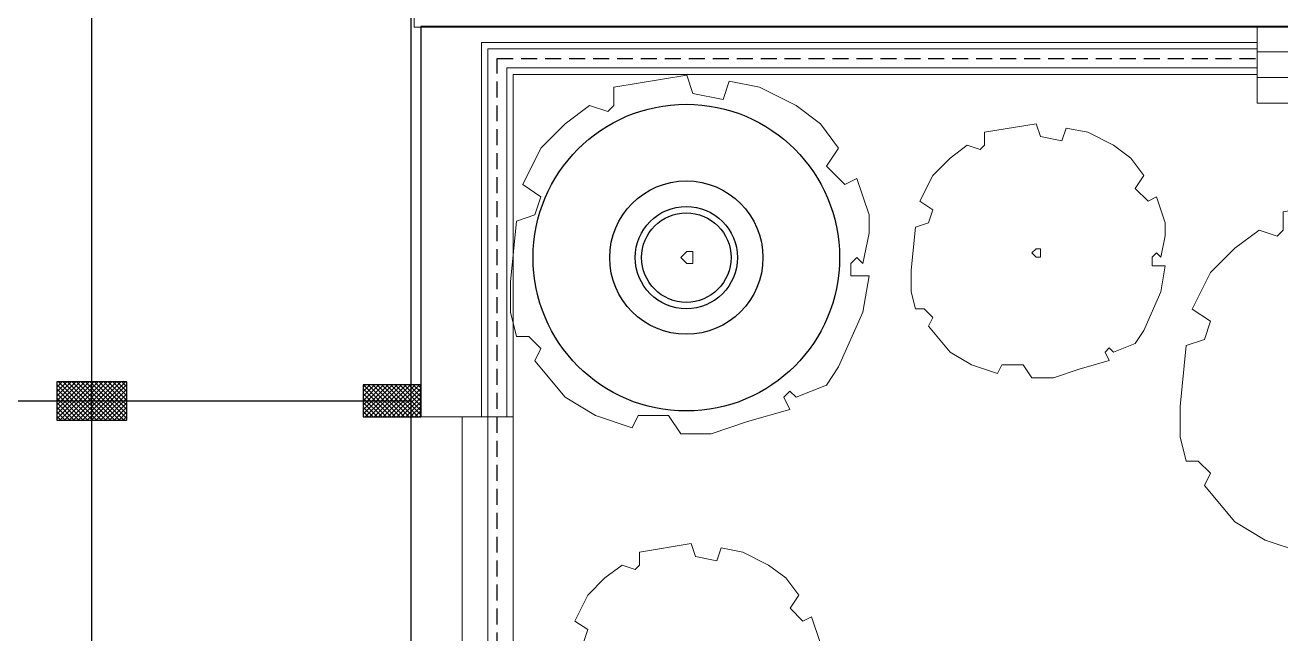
# Model space of a CAD drawing. Header units: millimetres. Extents: x -108 to 357, y -17 to 192.
# Drawn here: x 30.5 to 50.17, y 30.55 to 40.08 of the extents above; entities that cross this region are included whole.
import ezdxf

# ---------------------------------------------------------------- set-up
doc = ezdxf.new("R2010")
doc.units = ezdxf.units.MM
doc.linetypes.add('$0$HIDDEN', pattern=[0.375, 0.25, -0.125])
for name, color, linetype, lineweight in [('ars', 11, 'Continuous', 0), ('KOL', 1, 'Continuous', 30), ('lan', 7, 'Continuous', 15), ('POHON', 62, 'Continuous', 5), ('SANITAIR', 15, 'Continuous', 9)]:
    doc.layers.add(name, color=color, linetype=linetype, lineweight=lineweight)
doc.layers.add('as', color=1, linetype='Continuous', plot=False)
doc.layers.add('POLYLINE TPAK', color=4, linetype='Continuous', lineweight=20, plot=False)

# ---------------------------------------------------------------- blocks, each defined once
blk = doc.blocks.new('k1')
at = {"layer": 'ars'}
h = blk.add_hatch(dxfattribs=at)
h.set_pattern_fill('_USER', color=256, scale=0.05, angle=45, double=1, pattern_type=0)
h.set_pattern_definition([(45, (0, -5), (-0.03535534, 0.03535534), []), (135, (0, -5), (-0.03535534, -0.03535534), [])])
h.paths.add_polyline_path([(-0.3, -0.55), (0.3, -0.55), (0.3, 0.55), (-0.3, 0.55)])
at = {"layer": 'KOL'}
blk.add_lwpolyline([(-0.3, -0.55), (0.3, -0.55), (0.3, 0.55), (-0.3, 0.55)], close=True, dxfattribs=at)
blk = doc.blocks.new('k3')
at = {"layer": 'ars'}
h = blk.add_hatch(dxfattribs=at)
h.set_pattern_fill('_USER', color=256, scale=0.05, angle=45, double=1, pattern_type=0)
h.set_pattern_definition([(45, (0, -5.05), (-0.03535534, 0.03535534), []), (135, (0, -5.05), (-0.03535534, -0.03535534), [])])
h.paths.add_polyline_path([(-0.25, -0.45), (0.25, -0.45), (0.25, 0.45), (-0.25, 0.45)])
at = {"layer": 'KOL'}
blk.add_lwpolyline([(-0.25, -0.45), (0.25, -0.45), (0.25, 0.45), (-0.25, 0.45)], close=True, dxfattribs=at)
blk = doc.blocks.new('PHN-1')
at = {"linetype": 'Continuous'}
for points in [[(886.643, -157.758), (886.912, -158.365), (886.98, -158.77), (886.777, -158.77), (886.777, -158.905), (886.845, -158.972), (886.912, -158.905), (886.98, -159.242), (886.98, -159.444), (886.845, -159.848), (886.71, -159.781), (886.508, -159.983), (886.643, -160.185), (886.44, -160.455), (886.171, -160.657), (885.766, -160.86), (885.429, -160.927), (885.362, -160.725), (885.025, -160.792), (884.957, -160.994), (884.148, -160.86), (884.148, -160.657), (884.081, -160.59), (883.878, -160.657), (883.609, -160.455), (883.339, -160.185), (883.137, -159.781), (883.339, -159.646), (883.272, -159.444), (883.069, -159.376), (883.002, -158.702), (883.002, -158.365), (883.069, -158.096), (883.204, -158.096), (883.339, -157.961), (883.272, -157.826), (883.609, -157.421), (883.946, -157.219), (884.35, -157.084), (884.418, -157.219), (884.755, -157.219), (884.89, -157.017), (885.227, -157.017), (885.631, -157.152), (886.103, -157.287), (886.036, -157.421), (886.103, -157.489), (886.171, -157.421), (886.508, -157.556), (886.643, -157.758)], [(884.89, -158.972), (884.89, -158.972), (884.957, -158.905), (885.025, -158.905), (885.025, -158.972), (885.025, -159.039), (885.025, -159.039), (884.957, -159.039), (884.89, -158.972)]]:
    blk.add_lwpolyline(points, dxfattribs=at)
blk = doc.blocks.new('A-DAS')
blk.add_lwpolyline([(38.15, 42.71), (6.1, 42.71), (6.1, 36.6)])
for radius in [2.4, 1.2, 0.8, 0.7]:
    blk.add_circle((10.26, 39.092), radius)
at = {"layer": 'as'}
for p, q in [((0.95, 15.75), (0.95, 45.55)), ((5.95, 18.25), (5.95, 43.05)), ((-7.15, 36.85), (5.95, 36.85))]:
    blk.add_line(p, q, dxfattribs=at)
at = {"layer": 'as', "linetype": '$0$HIDDEN'}
for p, q in [((7.3, 19.1), (7.3, 42.21)), ((7.3, 42.21), (19.2, 42.21))]:
    blk.add_line(p, q, dxfattribs=at)
at = {"layer": 'lan'}
for p, q in [((19.2, 42.71), (19.2, 41.51)), ((19.2, 42.31), (29.2, 42.31)), ((19.2, 41.91), (29.2, 41.91)), ((29.2, 41.51), (19.2, 41.51)), ((6.75, 24.7), (6.75, 36.6)), ((7.15, 24.7), (7.15, 36.6)), ((7.55, 24.7), (7.55, 36.6))]:
    blk.add_line(p, q, dxfattribs=at)
blk.add_lwpolyline([(6.1, 36.6), (7.55, 36.6)], dxfattribs=at)
at = {"layer": 'POLYLINE TPAK', "color": 3}
for points in [[(-25.35, 2.45), (24.15, 2.45), (24.15, 0.544), (30.45, 0.544), (30.45, 2.45), (36.9, 2.45), (36.9, 15.95), (5.6, 15.95), (5.6, 18.05), (5.95, 18.05), (5.95, 43.25), (5.6, 43.25), (5.6, 45.35), (36.9, 45.35), (36.9, 58.85), (30.45, 58.85), (30.45, 60.75), (24.15, 60.75), (24.15, 58.85), (-25.35, 58.85)], [(6.1, 42.7), (6, 42.7), (6, 43.3), (5.65, 43.3), (5.65, 45.3), (36.95, 45.3), (36.95, 42.7), (6.1, 42.7)]]:
    blk.add_lwpolyline(points, dxfattribs=at)
at = {"layer": 'SANITAIR'}
for p, q in [((7.05, 36.6), (7.05, 42.46)), ((7.15, 36.6), (7.15, 42.36)), ((7.45, 36.6), (7.45, 42.06)), ((7.55, 36.6), (7.55, 41.96)), ((7.55, 41.96), (19.2, 41.96))]:
    blk.add_line(p, q, dxfattribs=at)
for points in [[(7.05, 42.46), (19.2, 42.46)], [(7.15, 42.36), (19.2, 42.36)], [(7.45, 42.06), (19.2, 42.06)]]:
    blk.add_lwpolyline(points, dxfattribs=at)
at = {"layer": 'KOL'}
for name, p, rotation in [('k1', (0.95, 36.85), 90), ('k3', (5.65, 36.85), 270)]:
    blk.add_blockref(name, p, dxfattribs=dict(at, rotation=rotation))
at = {"layer": 'POHON', "xscale": -1.41117524368088, "yscale": 1.41117524368088, "zscale": 1.411175243680879, "rotation": 180}
for p in [(-1238.563, -185.243), (-1228.078, -187.192)]:
    blk.add_blockref('PHN-1', p, dxfattribs=at)
at = {"layer": 'POHON', "xscale": -1, "rotation": 180}
for p in [(-869.219, -119.807), (-874.623, -126.376)]:
    blk.add_blockref('PHN-1', p, dxfattribs=at)

msp = doc.modelspace()

# ---------------------------------------------------------------- block references
msp.add_blockref('A-DAS', (30.6, -2.65))

doc.saveas('drawing.dxf')
